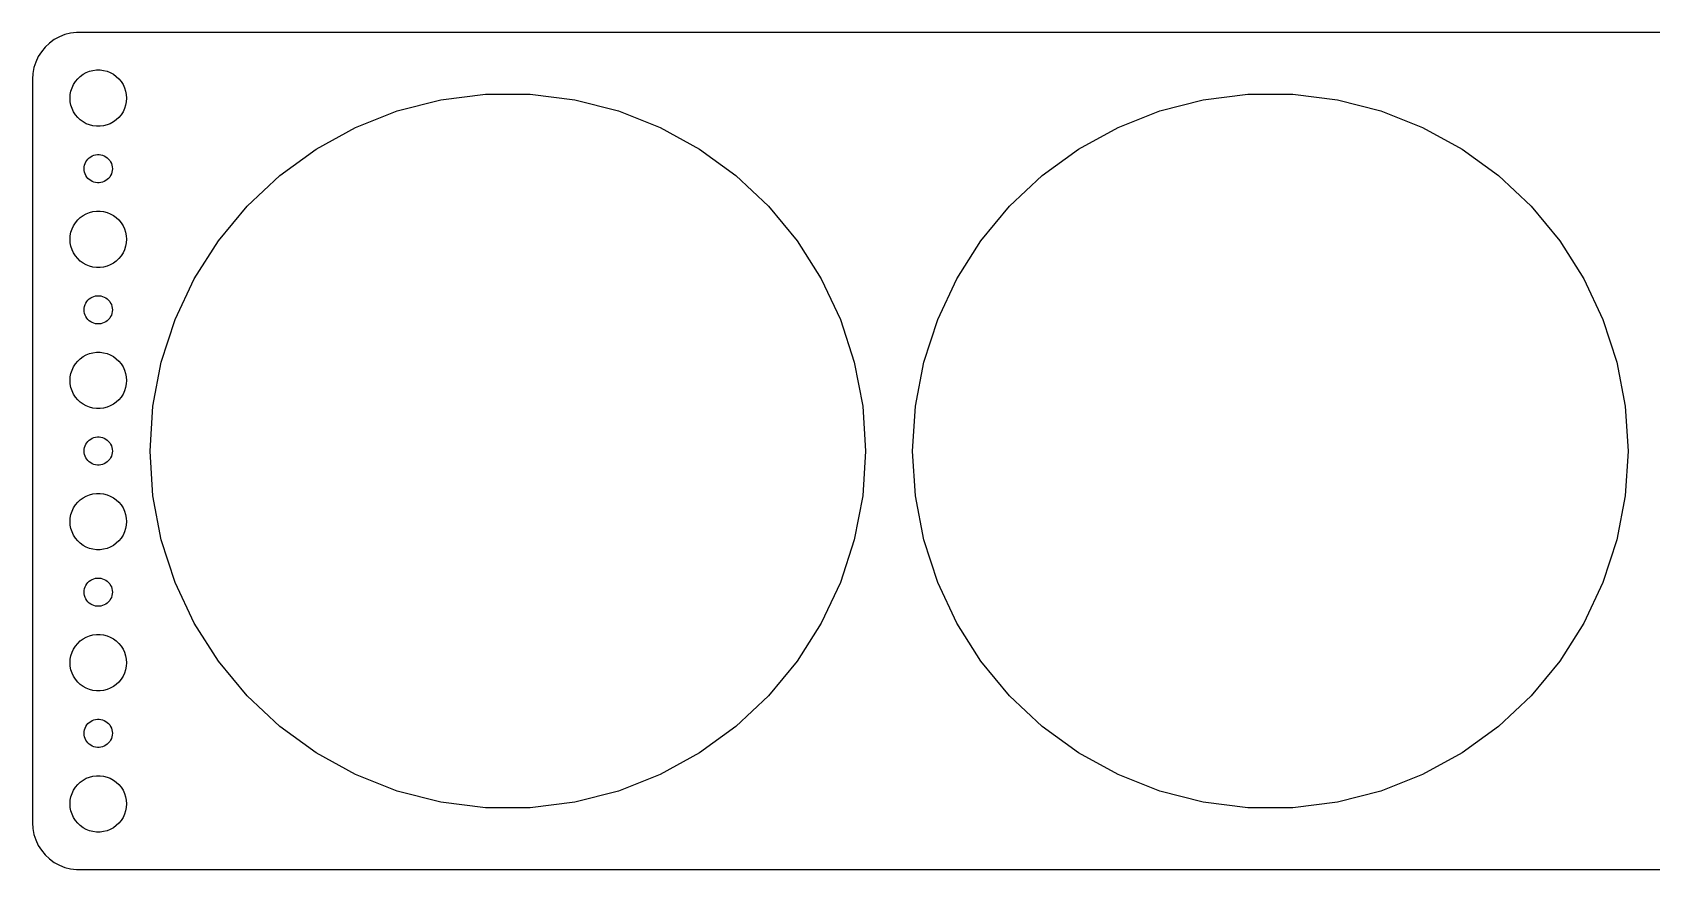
# Model space of a CAD drawing. Header units: metres. Extents: x -172 to 172, y -44 to 44.
# Drawn here: x -172 to 0, y -44.5 to 44.5 of the extents above; entities that cross this region are included whole.
import ezdxf

# ---------------------------------------------------------------- set-up
doc = ezdxf.new("R2010")
doc.units = ezdxf.units.M

msp = doc.modelspace()

# ---------------------------------------------------------------- linework, layer by layer
for p, q in [((-170.187, 43.3526), (-170.645, 42.9227)), ((-169.679, 43.7216), (-170.187, 43.3526)), ((-169.129, 44.0241), (-169.679, 43.7216)), ((-168.545, 44.2553), (-169.129, 44.0241)), ((-167.937, 44.4114), (-168.545, 44.2553)), ((-167.314, 44.4901), (-167.937, 44.4114)), ((167.314, 44.4901), (-167.314, 44.4901)), ((-171.649, 41.3406), (-171.843, 40.7434)), ((-171.382, 41.9088), (-171.649, 41.3406)), ((-171.045, 42.4389), (-171.382, 41.9088)), ((-170.645, 42.9227), (-171.045, 42.4389)), ((-171.961, 40.1267), (-172, 39.5)), ((-171.843, 40.7434), (-171.961, 40.1267)), ((-167.187, 39.5536), (-166.912, 39.8115)), ((-166.912, 39.8115), (-166.607, 40.033)), ((-166.607, 40.033), (-166.277, 40.2145)), ((-166.277, 40.2145), (-165.927, 40.3532)), ((-165.927, 40.3532), (-165.562, 40.4469)), ((-165.562, 40.4469), (-165.188, 40.4941)), ((-165.188, 40.4941), (-164.812, 40.4941)), ((-164.812, 40.4941), (-164.438, 40.4469)), ((-164.438, 40.4469), (-164.073, 40.3532)), ((-164.073, 40.3532), (-163.723, 40.2145)), ((-163.723, 40.2145), (-163.393, 40.033)), ((-163.393, 40.033), (-163.088, 39.8115)), ((-163.088, 39.8115), (-162.813, 39.5536)), ((-172, 39.5), (-172, -39.5)), ((-168, 37.5), (-167.976, 37.876)), ((-167.976, 37.876), (-167.906, 38.2461)), ((-167.906, 38.2461), (-167.789, 38.6044)), ((-167.789, 38.6044), (-167.629, 38.9453)), ((-167.629, 38.9453), (-167.427, 39.2634)), ((-167.427, 39.2634), (-167.187, 39.5536)), ((-162.813, 39.5536), (-162.573, 39.2634)), ((-162.573, 39.2634), (-162.371, 38.9453)), ((-162.371, 38.9453), (-162.211, 38.6044)), ((-162.211, 38.6044), (-162.094, 38.2461)), ((-162.094, 38.2461), (-162.024, 37.876)), ((-162.024, 37.876), (-162, 37.5)), ((-128.62, 37.3269), (-123.886, 37.925)), ((-123.886, 37.925), (-119.114, 37.925)), ((-119.114, 37.925), (-114.38, 37.3269)), ((-47.6205, 37.3269), (-42.886, 37.925)), ((-42.886, 37.925), (-38.114, 37.925)), ((-38.114, 37.925), (-33.3795, 37.3269)), ((-167.976, 37.124), (-168, 37.5)), ((-167.906, 36.7539), (-167.976, 37.124)), ((-167.789, 36.3956), (-167.906, 36.7539)), ((-167.629, 36.0547), (-167.789, 36.3956)), ((-162.211, 36.3956), (-162.371, 36.0547)), ((-162.094, 36.7539), (-162.211, 36.3956)), ((-162.024, 37.124), (-162.094, 36.7539)), ((-162, 37.5), (-162.024, 37.124)), ((-137.68, 34.3834), (-133.243, 36.1401)), ((-133.243, 36.1401), (-128.62, 37.3269)), ((-114.38, 37.3269), (-109.757, 36.1401)), ((-109.757, 36.1401), (-105.32, 34.3834)), ((-56.6796, 34.3834), (-52.2426, 36.1401)), ((-52.2426, 36.1401), (-47.6205, 37.3269)), ((-33.3795, 37.3269), (-28.7574, 36.1401)), ((-28.7574, 36.1401), (-24.3204, 34.3834)), ((-167.427, 35.7366), (-167.629, 36.0547)), ((-167.187, 35.4464), (-167.427, 35.7366)), ((-166.912, 35.1885), (-167.187, 35.4464)), ((-166.607, 34.967), (-166.912, 35.1885)), ((-166.277, 34.7855), (-166.607, 34.967)), ((-165.927, 34.6468), (-166.277, 34.7855)), ((-165.562, 34.5531), (-165.927, 34.6468)), ((-165.188, 34.5059), (-165.562, 34.5531)), ((-164.812, 34.5059), (-165.188, 34.5059)), ((-164.438, 34.5531), (-164.812, 34.5059)), ((-164.073, 34.6468), (-164.438, 34.5531)), ((-163.723, 34.7855), (-164.073, 34.6468)), ((-163.393, 34.967), (-163.723, 34.7855)), ((-163.088, 35.1885), (-163.393, 34.967)), ((-162.813, 35.4464), (-163.088, 35.1885)), ((-162.573, 35.7366), (-162.813, 35.4464)), ((-162.371, 36.0547), (-162.573, 35.7366)), ((-141.861, 32.0845), (-137.68, 34.3834)), ((-105.32, 34.3834), (-101.139, 32.0845)), ((-60.8614, 32.0845), (-56.6796, 34.3834)), ((-24.3204, 34.3834), (-20.1386, 32.0845)), ((-166.214, 30.8817), (-166.093, 31.0268)), ((-166.093, 31.0268), (-165.956, 31.1558)), ((-165.956, 31.1558), (-165.804, 31.2665)), ((-165.804, 31.2665), (-165.639, 31.3572)), ((-165.639, 31.3572), (-165.464, 31.4266)), ((-165.464, 31.4266), (-165.281, 31.4734)), ((-165.281, 31.4734), (-165.094, 31.497)), ((-165.094, 31.497), (-164.906, 31.497)), ((-164.906, 31.497), (-164.719, 31.4734)), ((-164.719, 31.4734), (-164.536, 31.4266)), ((-164.536, 31.4266), (-164.361, 31.3572)), ((-164.361, 31.3572), (-164.196, 31.2665)), ((-164.196, 31.2665), (-164.044, 31.1558)), ((-164.044, 31.1558), (-163.907, 31.0268)), ((-163.907, 31.0268), (-163.786, 30.8817)), ((-145.722, 29.2795), (-141.861, 32.0845)), ((-101.139, 32.0845), (-97.2779, 29.2795)), ((-64.7221, 29.2795), (-60.8614, 32.0845)), ((-20.1386, 32.0845), (-16.2779, 29.2795)), ((-166.5, 30), (-166.488, 30.188)), ((-166.488, 29.812), (-166.5, 30)), ((-166.488, 30.188), (-166.453, 30.373)), ((-166.453, 29.627), (-166.488, 29.812)), ((-166.453, 30.373), (-166.395, 30.5522)), ((-166.395, 29.4478), (-166.453, 29.627)), ((-166.395, 30.5522), (-166.314, 30.7226)), ((-166.314, 29.2774), (-166.395, 29.4478)), ((-166.314, 30.7226), (-166.214, 30.8817)), ((-166.214, 29.1183), (-166.314, 29.2774)), ((-163.786, 30.8817), (-163.686, 30.7226)), ((-163.686, 29.2774), (-163.786, 29.1183)), ((-163.686, 30.7226), (-163.605, 30.5522)), ((-163.605, 29.4478), (-163.686, 29.2774)), ((-163.605, 30.5522), (-163.547, 30.373)), ((-163.547, 29.627), (-163.605, 29.4478)), ((-163.547, 30.373), (-163.512, 30.188)), ((-163.512, 29.812), (-163.547, 29.627)), ((-163.512, 30.188), (-163.5, 30)), ((-163.5, 30), (-163.512, 29.812)), ((-149.201, 26.0128), (-145.722, 29.2795)), ((-97.2779, 29.2795), (-93.7992, 26.0128)), ((-68.2008, 26.0128), (-64.7221, 29.2795)), ((-16.2779, 29.2795), (-12.7992, 26.0128)), ((-166.093, 28.9732), (-166.214, 29.1183)), ((-165.956, 28.8442), (-166.093, 28.9732)), ((-165.804, 28.7335), (-165.956, 28.8442)), ((-165.639, 28.6427), (-165.804, 28.7335)), ((-165.464, 28.5734), (-165.639, 28.6427)), ((-165.281, 28.5266), (-165.464, 28.5734)), ((-165.094, 28.503), (-165.281, 28.5266)), ((-164.906, 28.503), (-165.094, 28.503)), ((-164.719, 28.5266), (-164.906, 28.503)), ((-164.536, 28.5734), (-164.719, 28.5266)), ((-164.361, 28.6427), (-164.536, 28.5734)), ((-164.196, 28.7335), (-164.361, 28.6427)), ((-164.044, 28.8442), (-164.196, 28.7335)), ((-163.907, 28.9732), (-164.044, 28.8442)), ((-163.786, 29.1183), (-163.907, 28.9732)), ((-152.243, 22.3358), (-149.201, 26.0128)), ((-93.7992, 26.0128), (-90.7574, 22.3358)), ((-71.2426, 22.3358), (-68.2008, 26.0128)), ((-12.7992, 26.0128), (-9.75734, 22.3358)), ((-167.629, 23.9453), (-167.427, 24.2634)), ((-167.427, 24.2634), (-167.187, 24.5536)), ((-167.187, 24.5536), (-166.912, 24.8115)), ((-166.912, 24.8115), (-166.607, 25.033)), ((-166.607, 25.033), (-166.277, 25.2145)), ((-166.277, 25.2145), (-165.927, 25.3532)), ((-165.927, 25.3532), (-165.562, 25.4469)), ((-165.562, 25.4469), (-165.188, 25.4941)), ((-165.188, 25.4941), (-164.812, 25.4941)), ((-164.812, 25.4941), (-164.438, 25.4469)), ((-164.438, 25.4469), (-164.073, 25.3532)), ((-164.073, 25.3532), (-163.723, 25.2145)), ((-163.723, 25.2145), (-163.393, 25.033)), ((-163.393, 25.033), (-163.088, 24.8115)), ((-163.088, 24.8115), (-162.813, 24.5536)), ((-162.813, 24.5536), (-162.573, 24.2634)), ((-162.573, 24.2634), (-162.371, 23.9453)), ((-168, 22.5), (-167.976, 22.876)), ((-167.976, 22.124), (-168, 22.5)), ((-167.976, 22.876), (-167.906, 23.2461)), ((-167.906, 23.2461), (-167.789, 23.6044)), ((-167.789, 23.6044), (-167.629, 23.9453)), ((-162.371, 23.9453), (-162.211, 23.6044)), ((-162.211, 23.6044), (-162.094, 23.2461)), ((-162.094, 23.2461), (-162.024, 22.876)), ((-162.024, 22.876), (-162, 22.5)), ((-162, 22.5), (-162.024, 22.124)), ((-167.906, 21.7539), (-167.976, 22.124)), ((-167.789, 21.3956), (-167.906, 21.7539)), ((-167.629, 21.0547), (-167.789, 21.3956)), ((-167.427, 20.7366), (-167.629, 21.0547)), ((-167.187, 20.4464), (-167.427, 20.7366)), ((-162.573, 20.7366), (-162.813, 20.4464)), ((-162.371, 21.0547), (-162.573, 20.7366)), ((-162.211, 21.3956), (-162.371, 21.0547)), ((-162.094, 21.7539), (-162.211, 21.3956)), ((-162.024, 22.124), (-162.094, 21.7539)), ((-154.8, 18.3066), (-152.243, 22.3358)), ((-90.7574, 22.3358), (-88.2003, 18.3066)), ((-73.7997, 18.3066), (-71.2426, 22.3358)), ((-9.75734, 22.3358), (-7.20033, 18.3066)), ((-166.912, 20.1884), (-167.187, 20.4464)), ((-166.607, 19.967), (-166.912, 20.1884)), ((-166.277, 19.7855), (-166.607, 19.967)), ((-165.927, 19.6468), (-166.277, 19.7855)), ((-165.562, 19.5531), (-165.927, 19.6468)), ((-165.188, 19.5059), (-165.562, 19.5531)), ((-164.812, 19.5059), (-165.188, 19.5059)), ((-164.438, 19.5531), (-164.812, 19.5059)), ((-164.073, 19.6468), (-164.438, 19.5531)), ((-163.723, 19.7855), (-164.073, 19.6468)), ((-163.393, 19.967), (-163.723, 19.7855)), ((-163.088, 20.1884), (-163.393, 19.967)), ((-162.813, 20.4464), (-163.088, 20.1884)), ((-156.832, 13.9887), (-154.8, 18.3066)), ((-88.2003, 18.3066), (-86.1685, 13.9887)), ((-75.8315, 13.9887), (-73.7997, 18.3066)), ((-7.20033, 18.3066), (-5.16849, 13.9887)), ((-166.453, 15.373), (-166.395, 15.5522)), ((-166.395, 15.5522), (-166.314, 15.7226)), ((-166.314, 15.7226), (-166.214, 15.8817)), ((-166.214, 15.8817), (-166.093, 16.0268)), ((-166.093, 16.0268), (-165.956, 16.1558)), ((-165.956, 16.1558), (-165.804, 16.2665)), ((-165.804, 16.2665), (-165.639, 16.3572)), ((-165.639, 16.3572), (-165.464, 16.4266)), ((-165.464, 16.4266), (-165.281, 16.4734)), ((-165.281, 16.4734), (-165.094, 16.497)), ((-165.094, 16.497), (-164.906, 16.497)), ((-164.906, 16.497), (-164.719, 16.4734)), ((-164.719, 16.4734), (-164.536, 16.4266)), ((-164.536, 16.4266), (-164.361, 16.3572)), ((-164.361, 16.3572), (-164.196, 16.2665)), ((-164.196, 16.2665), (-164.044, 16.1558)), ((-164.044, 16.1558), (-163.907, 16.0268)), ((-163.907, 16.0268), (-163.786, 15.8817)), ((-163.786, 15.8817), (-163.686, 15.7226)), ((-163.686, 15.7226), (-163.605, 15.5522)), ((-163.605, 15.5522), (-163.547, 15.373)), ((-166.5, 15), (-166.488, 15.188)), ((-166.488, 14.812), (-166.5, 15)), ((-166.488, 15.188), (-166.453, 15.373)), ((-166.453, 14.627), (-166.488, 14.812)), ((-166.395, 14.4478), (-166.453, 14.627)), ((-166.314, 14.2774), (-166.395, 14.4478)), ((-166.214, 14.1183), (-166.314, 14.2774)), ((-166.093, 13.9732), (-166.214, 14.1183)), ((-165.956, 13.8442), (-166.093, 13.9732)), ((-165.804, 13.7335), (-165.956, 13.8442)), ((-164.044, 13.8442), (-164.196, 13.7335)), ((-163.907, 13.9732), (-164.044, 13.8442)), ((-163.786, 14.1183), (-163.907, 13.9732)), ((-163.686, 14.2774), (-163.786, 14.1183)), ((-163.605, 14.4478), (-163.686, 14.2774)), ((-163.547, 14.627), (-163.605, 14.4478)), ((-163.547, 15.373), (-163.512, 15.188)), ((-163.512, 14.812), (-163.547, 14.627)), ((-163.512, 15.188), (-163.5, 15)), ((-163.5, 15), (-163.512, 14.812)), ((-158.306, 9.45021), (-156.832, 13.9887)), ((-86.1685, 13.9887), (-84.6938, 9.45021)), ((-77.3062, 9.45021), (-75.8315, 13.9887)), ((-5.16849, 13.9887), (-3.69383, 9.45021)), ((-165.639, 13.6427), (-165.804, 13.7335)), ((-165.464, 13.5734), (-165.639, 13.6427)), ((-165.281, 13.5266), (-165.464, 13.5734)), ((-165.094, 13.5029), (-165.281, 13.5266)), ((-164.906, 13.5029), (-165.094, 13.5029)), ((-164.719, 13.5266), (-164.906, 13.5029)), ((-164.536, 13.5734), (-164.719, 13.5266)), ((-164.361, 13.6427), (-164.536, 13.5734)), ((-164.196, 13.7335), (-164.361, 13.6427)), ((-166.277, 10.2145), (-165.927, 10.3532)), ((-165.927, 10.3532), (-165.562, 10.4469)), ((-165.562, 10.4469), (-165.188, 10.4941)), ((-165.188, 10.4941), (-164.812, 10.4941)), ((-164.812, 10.4941), (-164.438, 10.4469)), ((-164.438, 10.4469), (-164.073, 10.3532)), ((-164.073, 10.3532), (-163.723, 10.2145)), ((-167.906, 8.24606), (-167.789, 8.60437)), ((-167.789, 8.60437), (-167.629, 8.94525)), ((-167.629, 8.94525), (-167.427, 9.26335)), ((-167.427, 9.26335), (-167.187, 9.55363)), ((-167.187, 9.55363), (-166.912, 9.81154)), ((-166.912, 9.81154), (-166.607, 10.033)), ((-166.607, 10.033), (-166.277, 10.2145)), ((-163.723, 10.2145), (-163.393, 10.033)), ((-163.393, 10.033), (-163.088, 9.81154)), ((-163.088, 9.81154), (-162.813, 9.55363)), ((-162.813, 9.55363), (-162.573, 9.26335)), ((-162.573, 9.26335), (-162.371, 8.94525)), ((-162.371, 8.94525), (-162.211, 8.60437)), ((-162.211, 8.60437), (-162.094, 8.24606)), ((-159.2, 4.76265), (-158.306, 9.45021)), ((-84.6938, 9.45021), (-83.7996, 4.76265)), ((-78.2003, 4.76265), (-77.3062, 9.45021)), ((-3.69383, 9.45021), (-2.79964, 4.76265)), ((-168, 7.5), (-167.976, 7.87599)), ((-167.976, 7.12399), (-168, 7.5)), ((-167.976, 7.87599), (-167.906, 8.24606)), ((-167.906, 6.75392), (-167.976, 7.12399)), ((-162.094, 8.24606), (-162.024, 7.87599)), ((-162.024, 7.12399), (-162.094, 6.75392)), ((-162.024, 7.87599), (-162, 7.5)), ((-162, 7.5), (-162.024, 7.12399)), ((-167.789, 6.39561), (-167.906, 6.75392)), ((-167.629, 6.05473), (-167.789, 6.39561)), ((-167.427, 5.73663), (-167.629, 6.05473)), ((-167.187, 5.44635), (-167.427, 5.73663)), ((-166.912, 5.18845), (-167.187, 5.44635)), ((-166.607, 4.96701), (-166.912, 5.18845)), ((-163.088, 5.18845), (-163.393, 4.96701)), ((-162.813, 5.44635), (-163.088, 5.18845)), ((-162.573, 5.73663), (-162.813, 5.44635)), ((-162.371, 6.05473), (-162.573, 5.73663)), ((-162.211, 6.39561), (-162.371, 6.05473)), ((-162.094, 6.75392), (-162.211, 6.39561)), ((-166.277, 4.78551), (-166.607, 4.96701)), ((-165.927, 4.64682), (-166.277, 4.78551)), ((-165.562, 4.55313), (-165.927, 4.64682)), ((-165.188, 4.50591), (-165.562, 4.55313)), ((-164.812, 4.50591), (-165.188, 4.50591)), ((-164.438, 4.55313), (-164.812, 4.50591)), ((-164.073, 4.64682), (-164.438, 4.55313)), ((-163.723, 4.78551), (-164.073, 4.64682)), ((-163.393, 4.96701), (-163.723, 4.78551)), ((-159.5, 0), (-159.2, 4.76265)), ((-83.7996, 4.76265), (-83.5, 0)), ((-78.5, 0), (-78.2003, 4.76265)), ((-2.79964, 4.76265), (-2.5, 0)), ((-166.5, 0), (-166.488, 0.18799)), ((-166.488, -0.18799), (-166.5, 0)), ((-166.488, 0.18799), (-166.453, 0.37303)), ((-166.453, 0.37303), (-166.395, 0.55219)), ((-166.395, 0.55219), (-166.314, 0.72263)), ((-166.314, 0.72263), (-166.214, 0.88167)), ((-166.214, 0.88167), (-166.093, 1.02681)), ((-166.093, 1.02681), (-165.956, 1.15576)), ((-165.956, 1.15576), (-165.804, 1.26648)), ((-165.804, 1.26648), (-165.639, 1.35724)), ((-165.639, 1.35724), (-165.464, 1.42657)), ((-165.464, 1.42657), (-165.281, 1.47342)), ((-165.281, 1.47342), (-165.094, 1.49704)), ((-165.094, 1.49704), (-164.906, 1.49704)), ((-164.906, 1.49704), (-164.719, 1.47342)), ((-164.719, 1.47342), (-164.536, 1.42657)), ((-164.536, 1.42657), (-164.361, 1.35724)), ((-164.361, 1.35724), (-164.196, 1.26648)), ((-164.196, 1.26648), (-164.044, 1.15576)), ((-164.044, 1.15576), (-163.907, 1.02681)), ((-163.907, 1.02681), (-163.786, 0.88167)), ((-163.786, 0.88167), (-163.686, 0.72263)), ((-163.686, 0.72263), (-163.605, 0.55219)), ((-163.605, 0.55219), (-163.547, 0.37303)), ((-163.547, 0.37303), (-163.512, 0.18799)), ((-163.512, 0.18799), (-163.5, 0)), ((-163.5, 0), (-163.512, -0.18799)), ((-159.2, -4.76265), (-159.5, 0)), ((-83.5, 0), (-83.7996, -4.76265)), ((-78.2003, -4.76265), (-78.5, 0)), ((-2.5, 0), (-2.79964, -4.76265)), ((-166.453, -0.37303), (-166.488, -0.18799)), ((-166.395, -0.55219), (-166.453, -0.37303)), ((-166.314, -0.72263), (-166.395, -0.55219)), ((-166.214, -0.88167), (-166.314, -0.72263)), ((-166.093, -1.02681), (-166.214, -0.88167)), ((-165.956, -1.15576), (-166.093, -1.02681)), ((-165.804, -1.26648), (-165.956, -1.15576)), ((-165.639, -1.35724), (-165.804, -1.26648)), ((-165.464, -1.42657), (-165.639, -1.35724)), ((-165.281, -1.47342), (-165.464, -1.42657)), ((-165.094, -1.49704), (-165.281, -1.47342)), ((-164.906, -1.49704), (-165.094, -1.49704)), ((-164.719, -1.47342), (-164.906, -1.49704)), ((-164.536, -1.42657), (-164.719, -1.47342)), ((-164.361, -1.35724), (-164.536, -1.42657)), ((-164.196, -1.26648), (-164.361, -1.35724)), ((-164.044, -1.15576), (-164.196, -1.26648)), ((-163.907, -1.02681), (-164.044, -1.15576)), ((-163.786, -0.88167), (-163.907, -1.02681)), ((-163.686, -0.72263), (-163.786, -0.88167)), ((-163.605, -0.55219), (-163.686, -0.72263)), ((-163.547, -0.37303), (-163.605, -0.55219)), ((-163.512, -0.18799), (-163.547, -0.37303)), ((-166.912, -5.18845), (-166.607, -4.96701)), ((-166.607, -4.96701), (-166.277, -4.78551)), ((-166.277, -4.78551), (-165.927, -4.64682)), ((-165.927, -4.64682), (-165.562, -4.55313)), ((-165.562, -4.55313), (-165.188, -4.50591)), ((-165.188, -4.50591), (-164.812, -4.50591)), ((-164.812, -4.50591), (-164.438, -4.55313)), ((-164.438, -4.55313), (-164.073, -4.64682)), ((-164.073, -4.64682), (-163.723, -4.78551)), ((-163.723, -4.78551), (-163.393, -4.96701)), ((-163.393, -4.96701), (-163.088, -5.18845)), ((-158.306, -9.45021), (-159.2, -4.76265)), ((-83.7996, -4.76265), (-84.6938, -9.45021)), ((-77.3062, -9.45021), (-78.2003, -4.76265)), ((-2.79964, -4.76265), (-3.69383, -9.45021)), ((-167.976, -7.12399), (-167.906, -6.75392)), ((-167.906, -6.75392), (-167.789, -6.39561)), ((-167.789, -6.39561), (-167.629, -6.05473)), ((-167.629, -6.05473), (-167.427, -5.73663)), ((-167.427, -5.73663), (-167.187, -5.44635)), ((-167.187, -5.44635), (-166.912, -5.18845)), ((-163.088, -5.18845), (-162.813, -5.44635)), ((-162.813, -5.44635), (-162.573, -5.73663)), ((-162.573, -5.73663), (-162.371, -6.05473)), ((-162.371, -6.05473), (-162.211, -6.39561)), ((-162.211, -6.39561), (-162.094, -6.75392)), ((-162.094, -6.75392), (-162.024, -7.12399)), ((-168, -7.5), (-167.976, -7.12399)), ((-167.976, -7.87599), (-168, -7.5)), ((-167.906, -8.24606), (-167.976, -7.87599)), ((-167.789, -8.60437), (-167.906, -8.24606)), ((-162.094, -8.24606), (-162.211, -8.60437)), ((-162.024, -7.87599), (-162.094, -8.24606)), ((-162.024, -7.12399), (-162, -7.5)), ((-162, -7.5), (-162.024, -7.87599)), ((-167.629, -8.94525), (-167.789, -8.60437)), ((-167.427, -9.26335), (-167.629, -8.94525)), ((-167.187, -9.55363), (-167.427, -9.26335)), ((-166.912, -9.81154), (-167.187, -9.55363)), ((-166.607, -10.033), (-166.912, -9.81154)), ((-166.277, -10.2145), (-166.607, -10.033)), ((-165.927, -10.3532), (-166.277, -10.2145)), ((-163.723, -10.2145), (-164.073, -10.3532)), ((-163.393, -10.033), (-163.723, -10.2145)), ((-163.088, -9.81154), (-163.393, -10.033)), ((-162.813, -9.55363), (-163.088, -9.81154)), ((-162.573, -9.26335), (-162.813, -9.55363)), ((-162.371, -8.94525), (-162.573, -9.26335)), ((-162.211, -8.60437), (-162.371, -8.94525)), ((-156.832, -13.9887), (-158.306, -9.45021)), ((-84.6938, -9.45021), (-86.1685, -13.9887)), ((-75.8315, -13.9887), (-77.3062, -9.45021)), ((-3.69383, -9.45021), (-5.16849, -13.9887)), ((-165.562, -10.4469), (-165.927, -10.3532)), ((-165.188, -10.4941), (-165.562, -10.4469)), ((-164.812, -10.4941), (-165.188, -10.4941)), ((-164.438, -10.4469), (-164.812, -10.4941)), ((-164.073, -10.3532), (-164.438, -10.4469)), ((-165.956, -13.8442), (-165.804, -13.7335)), ((-165.804, -13.7335), (-165.639, -13.6427)), ((-165.639, -13.6427), (-165.464, -13.5734)), ((-165.464, -13.5734), (-165.281, -13.5266)), ((-165.281, -13.5266), (-165.094, -13.5029)), ((-165.094, -13.5029), (-164.906, -13.5029)), ((-164.906, -13.5029), (-164.719, -13.5266)), ((-164.719, -13.5266), (-164.536, -13.5734)), ((-164.536, -13.5734), (-164.361, -13.6427)), ((-164.361, -13.6427), (-164.196, -13.7335)), ((-164.196, -13.7335), (-164.044, -13.8442)), ((-166.5, -15), (-166.488, -14.812)), ((-166.488, -15.188), (-166.5, -15)), ((-166.488, -14.812), (-166.453, -14.627)), ((-166.453, -15.373), (-166.488, -15.188)), ((-166.453, -14.627), (-166.395, -14.4478)), ((-166.395, -15.5522), (-166.453, -15.373)), ((-166.395, -14.4478), (-166.314, -14.2774)), ((-166.314, -14.2774), (-166.214, -14.1183)), ((-166.214, -14.1183), (-166.093, -13.9732)), ((-166.093, -13.9732), (-165.956, -13.8442)), ((-164.044, -13.8442), (-163.907, -13.9732)), ((-163.907, -13.9732), (-163.786, -14.1183)), ((-163.786, -14.1183), (-163.686, -14.2774)), ((-163.686, -14.2774), (-163.605, -14.4478)), ((-163.605, -14.4478), (-163.547, -14.627)), ((-163.547, -15.373), (-163.605, -15.5522)), ((-163.547, -14.627), (-163.512, -14.812)), ((-163.512, -15.188), (-163.547, -15.373)), ((-163.512, -14.812), (-163.5, -15)), ((-163.5, -15), (-163.512, -15.188)), ((-154.8, -18.3066), (-156.832, -13.9887)), ((-86.1685, -13.9887), (-88.2003, -18.3066)), ((-73.7997, -18.3066), (-75.8315, -13.9887)), ((-5.16849, -13.9887), (-7.20033, -18.3066)), ((-166.314, -15.7226), (-166.395, -15.5522)), ((-166.214, -15.8817), (-166.314, -15.7226)), ((-166.093, -16.0268), (-166.214, -15.8817)), ((-165.956, -16.1558), (-166.093, -16.0268)), ((-165.804, -16.2665), (-165.956, -16.1558)), ((-165.639, -16.3572), (-165.804, -16.2665)), ((-165.464, -16.4266), (-165.639, -16.3572)), ((-165.281, -16.4734), (-165.464, -16.4266)), ((-165.094, -16.497), (-165.281, -16.4734)), ((-164.906, -16.497), (-165.094, -16.497)), ((-164.719, -16.4734), (-164.906, -16.497)), ((-164.536, -16.4266), (-164.719, -16.4734)), ((-164.361, -16.3572), (-164.536, -16.4266)), ((-164.196, -16.2665), (-164.361, -16.3572)), ((-164.044, -16.1558), (-164.196, -16.2665)), ((-163.907, -16.0268), (-164.044, -16.1558)), ((-163.786, -15.8817), (-163.907, -16.0268)), ((-163.686, -15.7226), (-163.786, -15.8817)), ((-163.605, -15.5522), (-163.686, -15.7226)), ((-152.243, -22.3358), (-154.8, -18.3066)), ((-88.2003, -18.3066), (-90.7574, -22.3358)), ((-71.2426, -22.3358), (-73.7997, -18.3066)), ((-7.20033, -18.3066), (-9.75734, -22.3358)), ((-167.427, -20.7366), (-167.187, -20.4464)), ((-167.187, -20.4464), (-166.912, -20.1884)), ((-166.912, -20.1884), (-166.607, -19.967)), ((-166.607, -19.967), (-166.277, -19.7855)), ((-166.277, -19.7855), (-165.927, -19.6468)), ((-165.927, -19.6468), (-165.562, -19.5531)), ((-165.562, -19.5531), (-165.188, -19.5059)), ((-165.188, -19.5059), (-164.812, -19.5059)), ((-164.812, -19.5059), (-164.438, -19.5531)), ((-164.438, -19.5531), (-164.073, -19.6468)), ((-164.073, -19.6468), (-163.723, -19.7855)), ((-163.723, -19.7855), (-163.393, -19.967)), ((-163.393, -19.967), (-163.088, -20.1884)), ((-163.088, -20.1884), (-162.813, -20.4464)), ((-162.813, -20.4464), (-162.573, -20.7366)), ((-168, -22.5), (-167.976, -22.124)), ((-167.976, -22.124), (-167.906, -21.7539)), ((-167.906, -21.7539), (-167.789, -21.3956)), ((-167.789, -21.3956), (-167.629, -21.0547)), ((-167.629, -21.0547), (-167.427, -20.7366)), ((-162.573, -20.7366), (-162.371, -21.0547)), ((-162.371, -21.0547), (-162.211, -21.3956)), ((-162.211, -21.3956), (-162.094, -21.7539)), ((-162.094, -21.7539), (-162.024, -22.124)), ((-162.024, -22.124), (-162, -22.5)), ((-149.201, -26.0128), (-152.243, -22.3358)), ((-90.7574, -22.3358), (-93.7992, -26.0128)), ((-68.2008, -26.0128), (-71.2426, -22.3358)), ((-9.75734, -22.3358), (-12.7992, -26.0128)), ((-167.976, -22.876), (-168, -22.5)), ((-167.906, -23.2461), (-167.976, -22.876)), ((-167.789, -23.6044), (-167.906, -23.2461)), ((-167.629, -23.9453), (-167.789, -23.6044)), ((-167.427, -24.2634), (-167.629, -23.9453)), ((-162.371, -23.9453), (-162.573, -24.2634)), ((-162.211, -23.6044), (-162.371, -23.9453)), ((-162.094, -23.2461), (-162.211, -23.6044)), ((-162.024, -22.876), (-162.094, -23.2461)), ((-162, -22.5), (-162.024, -22.876)), ((-167.187, -24.5536), (-167.427, -24.2634)), ((-166.912, -24.8115), (-167.187, -24.5536)), ((-166.607, -25.033), (-166.912, -24.8115)), ((-166.277, -25.2145), (-166.607, -25.033)), ((-165.927, -25.3532), (-166.277, -25.2145)), ((-165.562, -25.4469), (-165.927, -25.3532)), ((-165.188, -25.4941), (-165.562, -25.4469)), ((-164.812, -25.4941), (-165.188, -25.4941)), ((-164.438, -25.4469), (-164.812, -25.4941)), ((-164.073, -25.3532), (-164.438, -25.4469)), ((-163.723, -25.2145), (-164.073, -25.3532)), ((-163.393, -25.033), (-163.723, -25.2145)), ((-163.088, -24.8115), (-163.393, -25.033)), ((-162.813, -24.5536), (-163.088, -24.8115)), ((-162.573, -24.2634), (-162.813, -24.5536)), ((-145.722, -29.2795), (-149.201, -26.0128)), ((-93.7992, -26.0128), (-97.2779, -29.2795)), ((-64.7221, -29.2795), (-68.2008, -26.0128)), ((-12.7992, -26.0128), (-16.2779, -29.2795)), ((-166.314, -29.2774), (-166.214, -29.1183)), ((-166.214, -29.1183), (-166.093, -28.9732)), ((-166.093, -28.9732), (-165.956, -28.8442)), ((-165.956, -28.8442), (-165.804, -28.7335)), ((-165.804, -28.7335), (-165.639, -28.6427)), ((-165.639, -28.6427), (-165.464, -28.5734)), ((-165.464, -28.5734), (-165.281, -28.5266)), ((-165.281, -28.5266), (-165.094, -28.503)), ((-165.094, -28.503), (-164.906, -28.503)), ((-164.906, -28.503), (-164.719, -28.5266)), ((-164.719, -28.5266), (-164.536, -28.5734)), ((-164.536, -28.5734), (-164.361, -28.6427)), ((-164.361, -28.6427), (-164.196, -28.7335)), ((-164.196, -28.7335), (-164.044, -28.8442)), ((-164.044, -28.8442), (-163.907, -28.9732)), ((-163.907, -28.9732), (-163.786, -29.1183)), ((-163.786, -29.1183), (-163.686, -29.2774)), ((-166.5, -30), (-166.488, -29.812)), ((-166.488, -30.188), (-166.5, -30)), ((-166.488, -29.812), (-166.453, -29.627)), ((-166.453, -30.373), (-166.488, -30.188)), ((-166.453, -29.627), (-166.395, -29.4478)), ((-166.395, -30.5522), (-166.453, -30.373)), ((-166.395, -29.4478), (-166.314, -29.2774)), ((-166.314, -30.7226), (-166.395, -30.5522)), ((-166.214, -30.8817), (-166.314, -30.7226)), ((-166.093, -31.0268), (-166.214, -30.8817)), ((-163.786, -30.8817), (-163.907, -31.0268)), ((-163.686, -30.7226), (-163.786, -30.8817)), ((-163.686, -29.2774), (-163.605, -29.4478)), ((-163.605, -30.5522), (-163.686, -30.7226)), ((-163.605, -29.4478), (-163.547, -29.627)), ((-163.547, -30.373), (-163.605, -30.5522)), ((-163.547, -29.627), (-163.512, -29.812)), ((-163.512, -30.188), (-163.547, -30.373)), ((-163.512, -29.812), (-163.5, -30)), ((-163.5, -30), (-163.512, -30.188)), ((-141.861, -32.0845), (-145.722, -29.2795)), ((-97.2779, -29.2795), (-101.139, -32.0845)), ((-60.8614, -32.0845), (-64.7221, -29.2795)), ((-16.2779, -29.2795), (-20.1386, -32.0845)), ((-165.956, -31.1558), (-166.093, -31.0268)), ((-165.804, -31.2665), (-165.956, -31.1558)), ((-165.639, -31.3572), (-165.804, -31.2665)), ((-165.464, -31.4266), (-165.639, -31.3572)), ((-165.281, -31.4734), (-165.464, -31.4266)), ((-165.094, -31.497), (-165.281, -31.4734)), ((-164.906, -31.497), (-165.094, -31.497)), ((-164.719, -31.4734), (-164.906, -31.497)), ((-164.536, -31.4266), (-164.719, -31.4734)), ((-164.361, -31.3572), (-164.536, -31.4266)), ((-164.196, -31.2665), (-164.361, -31.3572)), ((-164.044, -31.1558), (-164.196, -31.2665)), ((-163.907, -31.0268), (-164.044, -31.1558)), ((-137.68, -34.3834), (-141.861, -32.0845)), ((-101.139, -32.0845), (-105.32, -34.3834)), ((-56.6796, -34.3834), (-60.8614, -32.0845)), ((-20.1386, -32.0845), (-24.3204, -34.3834)), ((-133.243, -36.1401), (-137.68, -34.3834)), ((-105.32, -34.3834), (-109.757, -36.1401)), ((-52.2426, -36.1401), (-56.6796, -34.3834)), ((-24.3204, -34.3834), (-28.7574, -36.1401)), ((-167.789, -36.3956), (-167.629, -36.0547)), ((-167.629, -36.0547), (-167.427, -35.7366)), ((-167.427, -35.7366), (-167.187, -35.4464)), ((-167.187, -35.4464), (-166.912, -35.1885)), ((-166.912, -35.1885), (-166.607, -34.967)), ((-166.607, -34.967), (-166.277, -34.7855)), ((-166.277, -34.7855), (-165.927, -34.6468)), ((-165.927, -34.6468), (-165.562, -34.5531)), ((-165.562, -34.5531), (-165.188, -34.5059)), ((-165.188, -34.5059), (-164.812, -34.5059)), ((-164.812, -34.5059), (-164.438, -34.5531)), ((-164.438, -34.5531), (-164.073, -34.6468)), ((-164.073, -34.6468), (-163.723, -34.7855)), ((-163.723, -34.7855), (-163.393, -34.967)), ((-163.393, -34.967), (-163.088, -35.1885)), ((-163.088, -35.1885), (-162.813, -35.4464)), ((-162.813, -35.4464), (-162.573, -35.7366)), ((-162.573, -35.7366), (-162.371, -36.0547)), ((-162.371, -36.0547), (-162.211, -36.3956)), ((-168, -37.5), (-167.976, -37.124)), ((-167.976, -37.876), (-168, -37.5)), ((-167.976, -37.124), (-167.906, -36.7539)), ((-167.906, -36.7539), (-167.789, -36.3956)), ((-162.211, -36.3956), (-162.094, -36.7539)), ((-162.094, -36.7539), (-162.024, -37.124)), ((-162.024, -37.124), (-162, -37.5)), ((-162, -37.5), (-162.024, -37.876)), ((-128.62, -37.3269), (-133.243, -36.1401)), ((-123.886, -37.925), (-128.62, -37.3269)), ((-114.38, -37.3269), (-119.114, -37.925)), ((-109.757, -36.1401), (-114.38, -37.3269)), ((-47.6205, -37.3269), (-52.2426, -36.1401)), ((-42.886, -37.925), (-47.6205, -37.3269)), ((-33.3795, -37.3269), (-38.114, -37.925)), ((-28.7574, -36.1401), (-33.3795, -37.3269)), ((-172, -39.5), (-171.961, -40.1267)), ((-167.906, -38.2461), (-167.976, -37.876)), ((-167.789, -38.6044), (-167.906, -38.2461)), ((-167.629, -38.9453), (-167.789, -38.6044)), ((-167.427, -39.2634), (-167.629, -38.9453)), ((-167.187, -39.5536), (-167.427, -39.2634)), ((-166.912, -39.8115), (-167.187, -39.5536)), ((-162.813, -39.5536), (-163.088, -39.8115)), ((-162.573, -39.2634), (-162.813, -39.5536)), ((-162.371, -38.9453), (-162.573, -39.2634)), ((-162.211, -38.6044), (-162.371, -38.9453)), ((-162.094, -38.2461), (-162.211, -38.6044)), ((-162.024, -37.876), (-162.094, -38.2461)), ((-119.114, -37.925), (-123.886, -37.925)), ((-38.114, -37.925), (-42.886, -37.925)), ((-171.961, -40.1267), (-171.843, -40.7434)), ((-171.843, -40.7434), (-171.649, -41.3406)), ((-166.607, -40.033), (-166.912, -39.8115)), ((-166.277, -40.2145), (-166.607, -40.033)), ((-165.927, -40.3532), (-166.277, -40.2145)), ((-165.562, -40.4469), (-165.927, -40.3532)), ((-165.188, -40.4941), (-165.562, -40.4469)), ((-164.812, -40.4941), (-165.188, -40.4941)), ((-164.438, -40.4469), (-164.812, -40.4941)), ((-164.073, -40.3532), (-164.438, -40.4469)), ((-163.723, -40.2145), (-164.073, -40.3532)), ((-163.393, -40.033), (-163.723, -40.2145)), ((-163.088, -39.8115), (-163.393, -40.033)), ((-171.649, -41.3406), (-171.382, -41.9088)), ((-171.382, -41.9088), (-171.045, -42.4389)), ((-171.045, -42.4389), (-170.645, -42.9227)), ((-170.645, -42.9227), (-170.187, -43.3526)), ((-170.187, -43.3526), (-169.679, -43.7216)), ((-169.679, -43.7216), (-169.129, -44.0241)), ((-169.129, -44.0241), (-168.545, -44.2553)), ((-168.545, -44.2553), (-167.937, -44.4114)), ((-167.937, -44.4114), (-167.314, -44.4901)), ((-167.314, -44.4901), (167.314, -44.4901))]:
    msp.add_line(p, q)

doc.saveas('drawing.dxf')
